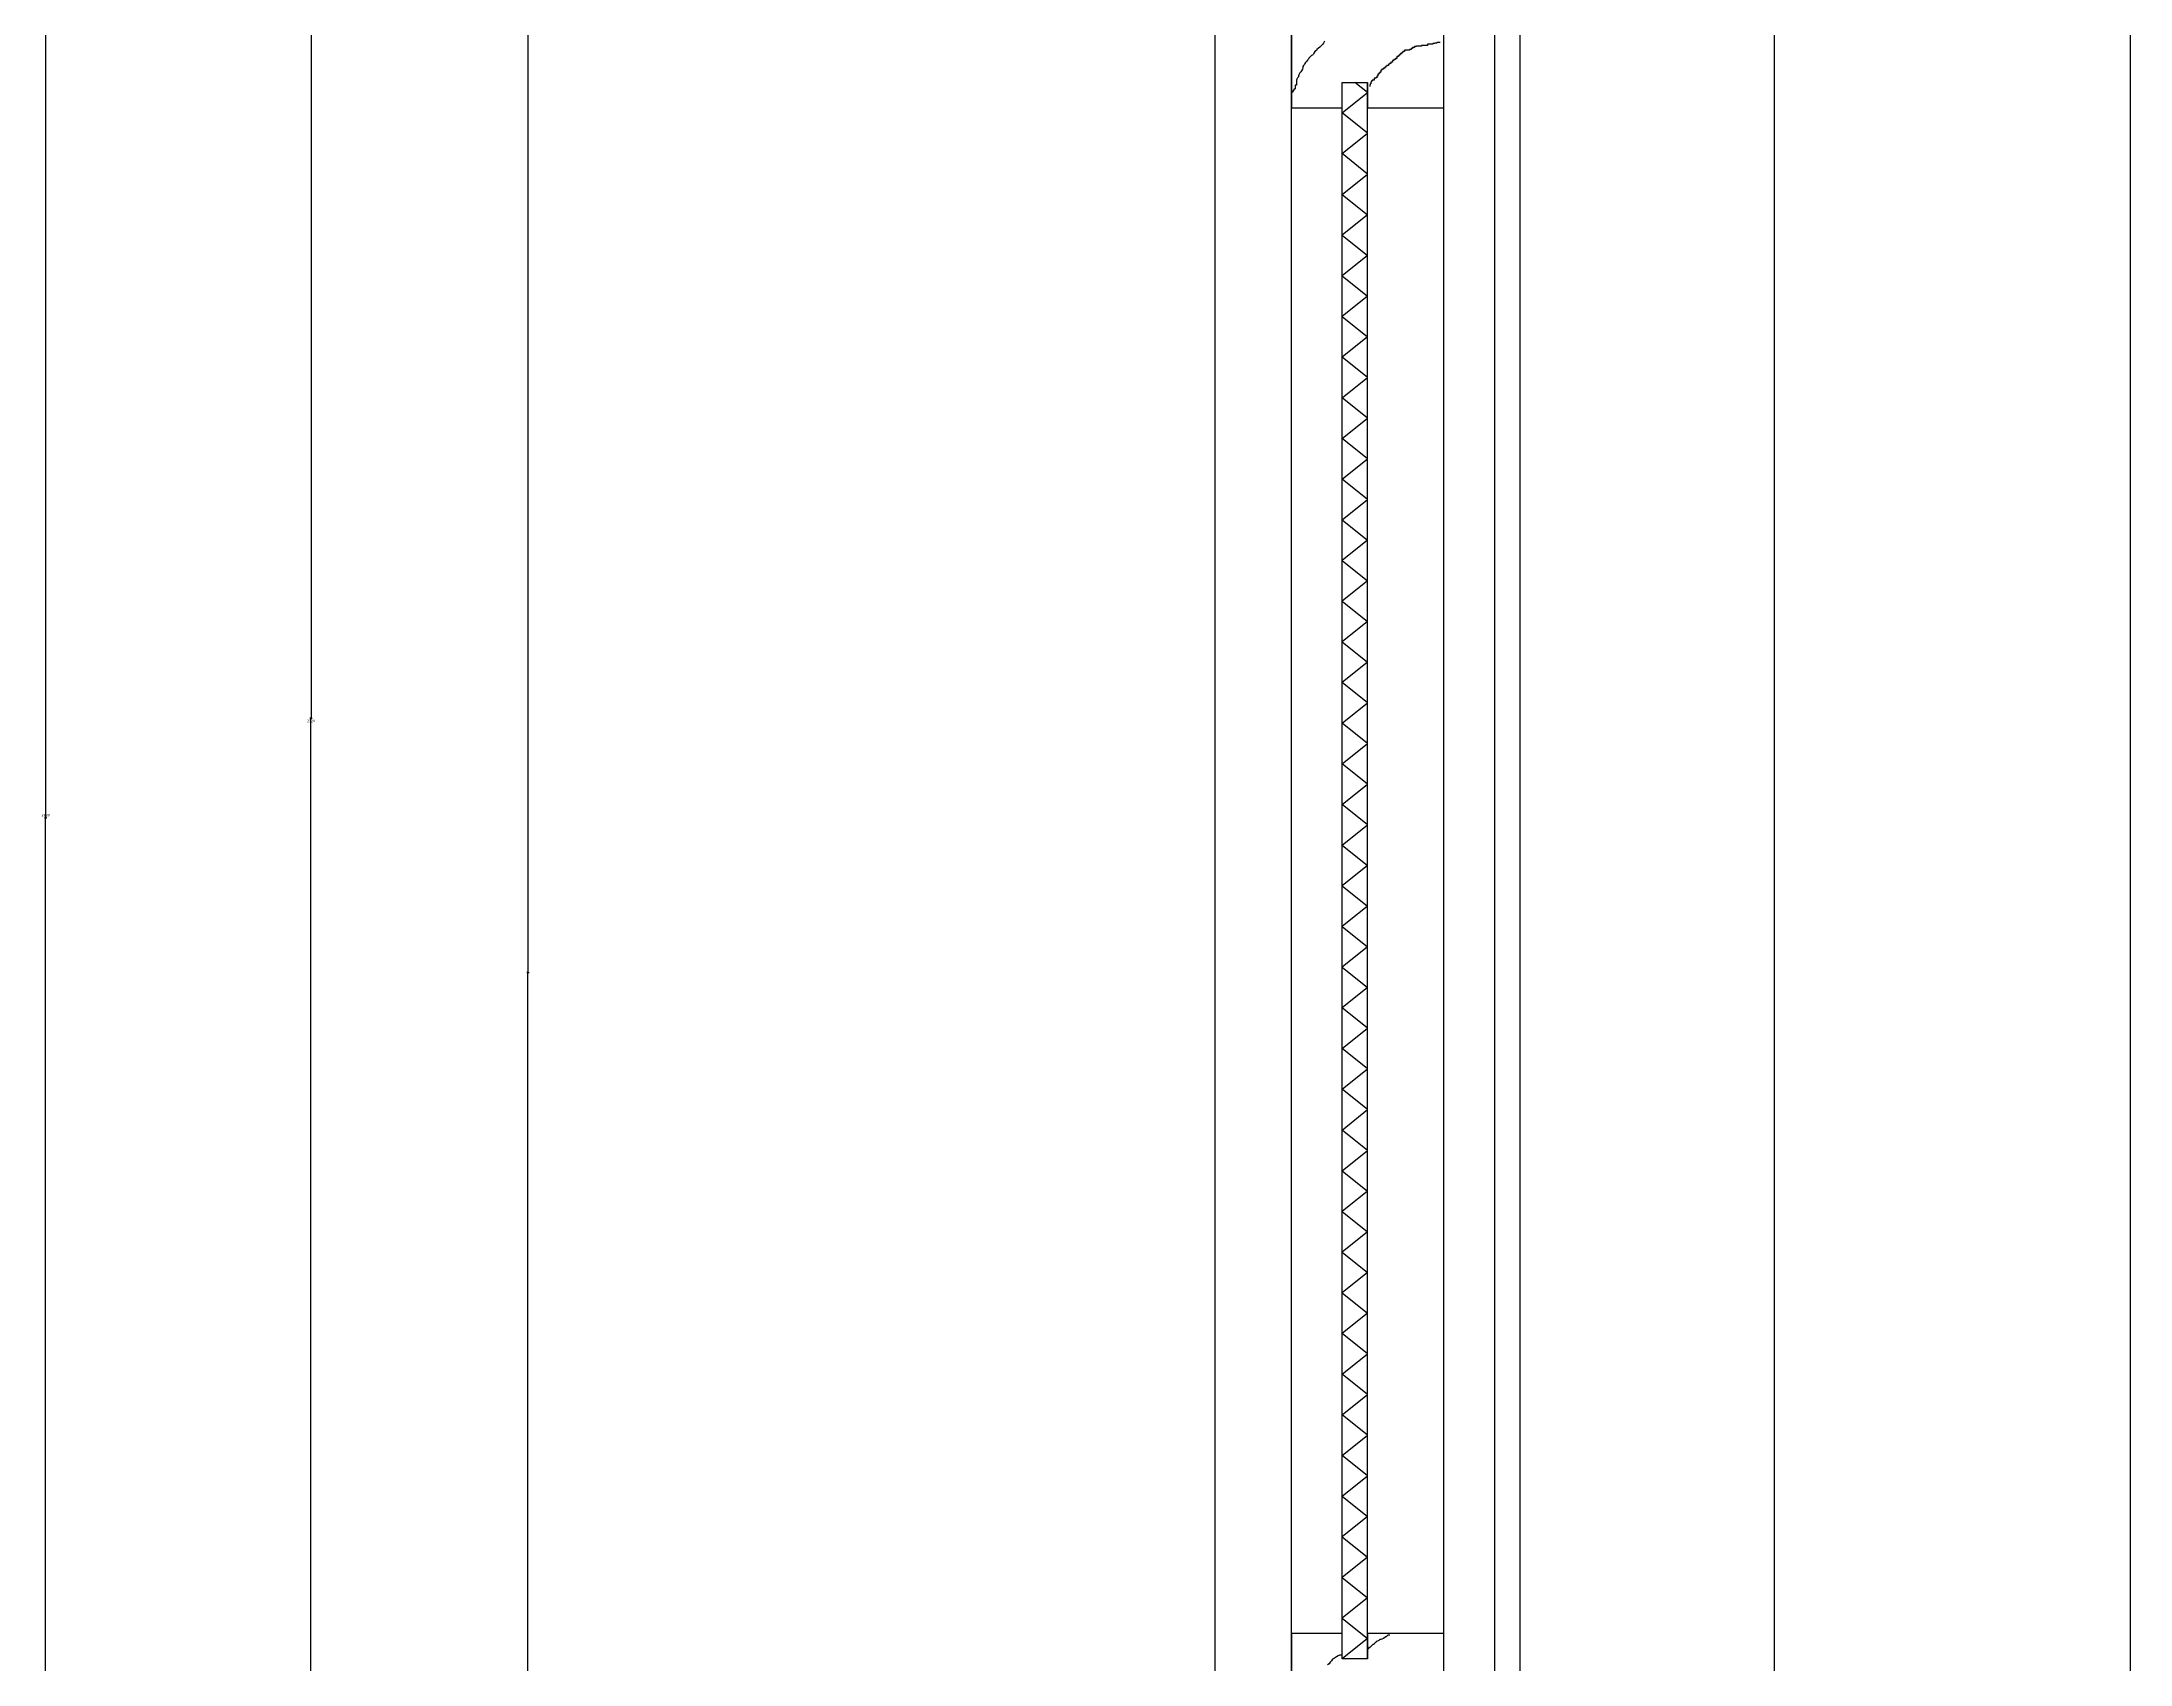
# Model space of a CAD drawing. Header units: metres. Extents: x 237 to 5358, y 156 to 7022.
# Drawn here: x 3638 to 4459, y 3365 to 4003 of the extents above; entities that cross this region are included whole.
import ezdxf

# ---------------------------------------------------------------- set-up
doc = ezdxf.new("R2010")
doc.units = ezdxf.units.M
for name, color, linetype in [('3', 3, 'Continuous'), ('4', 4, 'Continuous'), ('7', 7, 'Continuous'), ('BH', 3, 'Continuous'), ('DIM', 3, 'Continuous')]:
    doc.layers.add(name, color=color, linetype=linetype)
doc.dimstyles.get("Standard").update_dxf_attribs({"dimtxt": 2.5, "dimasz": 2.5, "dimexe": 1.25, "dimexo": 0.625, "dimtad": 1, "dimcen": 2.5, "dimazin": 3, "dimtfac": 1, "dimtmove": 0, "dimatfit": 3})

# ---------------------------------------------------------------- blocks, each defined once
blk = doc.blocks.new('BH2')
at = {"layer": 'BH'}
blk.add_lwpolyline([(0, 32), (5, 28), (0, 24), (5, 20), (0, 16), (5, 12), (0, 8), (5, 4), (0, 0)], dxfattribs=at)
blk = doc.blocks.new('*D1')
for p, q in [((3639.02, 6576.88), (3639.02, 3697.6)), ((3638.77, 3697.6), (3638.52, 3697.6)), ((3639.02, 818.32), (3639.02, 3697.6)), ((3639.02, 3697.6), (3639.02, 3697.6)), ((3639.27, 3697.6), (3639.52, 3697.6))]:
    blk.add_line(p, q)
at = {"layer": 'Defpoints'}
for p in [(3639.02, 6576.88), (3639.02, 3697.6), (3639.02, 818.32)]:
    blk.add_point(p, dxfattribs=at)
at = {"layer": 'DIM', "insert": (3639.02, 3698.725), "char_height": 1, "attachment_point": 5}
blk.add_mtext('2880', dxfattribs=at)
blk = doc.blocks.new('*D51')
for p, q in [((3828.77, 4656.87), (3828.77, 3636.87)), ((3828.52, 3636.87), (3828.27, 3636.87)), ((3828.77, 2616.88), (3828.77, 3636.87)), ((3828.77, 3636.87), (3828.77, 3636.87)), ((3829.02, 3636.87), (3829.27, 3636.87))]:
    blk.add_line(p, q)
at = {"layer": 'Defpoints'}
for p in [(3828.77, 4656.87), (3828.77, 3636.87), (3828.77, 2616.88)]:
    blk.add_point(p, dxfattribs=at)
at = {"layer": 'DIM', "insert": (3828.77, 3637.995), "char_height": 1, "attachment_point": 5}
blk.add_mtext('0', dxfattribs=at)
blk = doc.blocks.new('*D52')
for p, q in [((3743.42, 6056.88), (3743.42, 3736.88)), ((3743.16, 3736.88), (3742.91, 3736.88)), ((3743.41, 1416.88), (3743.41, 3736.88)), ((3743.42, 3736.88), (3743.41, 3736.88)), ((3743.67, 3736.88), (3743.92, 3736.88))]:
    blk.add_line(p, q)
at = {"layer": 'Defpoints'}
for p in [(3743.42, 6056.88), (3743.42, 3736.88), (3743.41, 1416.88)]:
    blk.add_point(p, dxfattribs=at)
at = {"layer": 'DIM', "insert": (3743.415, 3735.755), "char_height": 1, "attachment_point": 5}
blk.add_mtext('2320', dxfattribs=at)

msp = doc.modelspace()

# ---------------------------------------------------------------- linework, layer by layer
at = {"layer": '3'}
msp.add_line((4189.08, 1466.88), (4189.08, 4616.87), dxfattribs=at)
at = {"layer": '4'}
for p, q in [((4099.08, 1366.88), (4099.08, 4716.87)), ((4319.08, 1216.88), (4319.08, 4656.87)), ((4129.08, 1446.88), (4129.08, 4636.87)), ((4209.08, 1446.88), (4209.08, 4636.87))]:
    msp.add_line(p, q, dxfattribs=at)
msp.add_lwpolyline([(4459.08, 6056.88), (4459.08, 2941.04), (4459.08, 1416.88)], dxfattribs=at)
for points in [[(4189.08, 4016.87), (4159.08, 4016.87), (4159.08, 4006.87), (4149.08, 4006.87), (4149.08, 4016.87), (4129.08, 4016.87), (4129.08, 3976.87), (4149.08, 3976.87), (4149.08, 3986.87), (4159.08, 3986.87), (4159.08, 3976.87), (4189.08, 3976.87)], [(4189.08, 3376.87), (4159.08, 3376.87), (4159.08, 3366.87), (4149.08, 3366.87), (4149.08, 3376.87), (4129.08, 3376.87), (4129.08, 3336.87), (4149.08, 3336.87), (4149.08, 3346.87), (4159.08, 3346.87), (4159.08, 3336.87), (4189.08, 3336.87)]]:
    msp.add_lwpolyline(points, close=True, dxfattribs=at)
at = {"layer": '7'}
for p, q in [((4219.08, 1426.88), (4219.08, 4656.87)), ((4149.08, 3366.87), (4149.08, 3986.87)), ((4159.08, 3366.87), (4159.08, 3986.87))]:
    msp.add_line(p, q, dxfattribs=at)
at = {"layer": 'BH'}
for p, q in [((4140.93, 4001.39), (4140.34, 4000.8)), ((4141.33, 4001.79), (4140.93, 4001.39)), ((4141.73, 4002.38), (4141.33, 4001.79)), ((4142.12, 4003.17), (4141.73, 4002.38)), ((4178.33, 4001.2), (4178.33, 4001)), ((4180.31, 4001.2), (4178.33, 4001.2)), ((4180.31, 4001.39), (4180.31, 4001.2)), ((4182.69, 4001.39), (4180.31, 4001.39)), ((4182.69, 4001.99), (4182.69, 4001.39)), ((4184.67, 4001.99), (4182.69, 4001.99)), ((4184.67, 4002.19), (4184.67, 4001.99)), ((4185.46, 4002.19), (4184.67, 4002.19)), ((4185.46, 4002.38), (4185.46, 4002.19)), ((4186.25, 4002.38), (4185.46, 4002.38)), ((4186.25, 4002.58), (4186.25, 4002.38)), ((4187.64, 4002.58), (4186.25, 4002.58)), ((4133.81, 3993.48), (4133.61, 3993.09)), ((4133.61, 3993.09), (4133.61, 3992.69)), ((4134.21, 3993.88), (4133.81, 3993.48)), ((4134.4, 3994.28), (4134.21, 3993.88)), ((4134.6, 3994.67), (4134.4, 3994.28)), ((4135.2, 3995.26), (4134.6, 3994.67)), ((4135.39, 3995.66), (4135.2, 3995.26)), ((4135.79, 3996.06), (4135.39, 3995.66)), ((4135.99, 3996.45), (4135.79, 3996.06)), ((4136.38, 3996.85), (4135.99, 3996.45)), ((4136.98, 3997.44), (4136.38, 3996.85)), ((4137.37, 3997.64), (4136.98, 3997.44)), ((4137.77, 3998.03), (4137.37, 3997.64)), ((4137.97, 3998.43), (4137.77, 3998.03)), ((4138.36, 3999.02), (4137.97, 3998.43)), ((4138.96, 3999.42), (4138.36, 3999.02)), ((4139.15, 3999.81), (4138.96, 3999.42)), ((4139.75, 4000.41), (4139.15, 3999.81)), ((4140.34, 4000.8), (4139.75, 4000.41)), ((4165.87, 3992.89), (4165.87, 3992.5)), ((4166.26, 3992.89), (4165.87, 3992.89)), ((4166.26, 3993.29), (4166.26, 3992.89)), ((4166.66, 3993.29), (4166.26, 3993.29)), ((4166.66, 3993.48), (4166.66, 3993.29)), ((4167.25, 3993.48), (4166.66, 3993.48)), ((4167.25, 3994.08), (4167.25, 3993.48)), ((4167.65, 3994.08), (4167.25, 3994.08)), ((4167.65, 3994.28), (4167.65, 3994.08)), ((4168.24, 3994.28), (4167.65, 3994.28)), ((4168.24, 3994.87), (4168.24, 3994.28)), ((4168.84, 3994.87), (4168.24, 3994.87)), ((4168.84, 3995.46), (4168.84, 3994.87)), ((4169.43, 3995.46), (4168.84, 3995.46)), ((4169.43, 3995.86), (4169.43, 3995.46)), ((4170.02, 3995.86), (4169.43, 3995.86)), ((4170.02, 3996.25), (4170.02, 3995.86)), ((4170.62, 3996.25), (4170.02, 3996.25)), ((4170.62, 3997.04), (4170.62, 3996.25)), ((4171.21, 3997.04), (4170.62, 3997.04)), ((4171.21, 3997.44), (4171.21, 3997.04)), ((4171.61, 3997.44), (4171.21, 3997.44)), ((4171.61, 3997.84), (4171.61, 3997.44)), ((4172, 3997.84), (4171.61, 3997.84)), ((4172, 3998.23), (4172, 3997.84)), ((4172.6, 3998.23), (4172, 3998.23)), ((4172.6, 3998.63), (4172.6, 3998.23)), ((4172.99, 3998.63), (4172.6, 3998.63)), ((4172.99, 3999.02), (4172.99, 3998.63)), ((4173.59, 3999.02), (4172.99, 3999.02)), ((4173.59, 3999.62), (4173.59, 3999.02)), ((4175.56, 3999.62), (4173.59, 3999.62)), ((4175.56, 3999.81), (4175.56, 3999.62)), ((4176.16, 3999.81), (4175.56, 3999.81)), ((4176.16, 4000.21), (4176.16, 3999.81)), ((4176.75, 4000.21), (4176.16, 4000.21)), ((4176.75, 4000.6), (4176.75, 4000.21)), ((4177.54, 4000.6), (4176.75, 4000.6)), ((4177.54, 4001), (4177.54, 4000.6)), ((4178.33, 4001), (4177.54, 4001)), ((4130.64, 3985.77), (4130.64, 3984.39)), ((4131.04, 3985.77), (4130.64, 3985.77)), ((4131.24, 3988.14), (4131.04, 3987.75)), ((4131.04, 3987.75), (4131.04, 3985.77)), ((4131.44, 3988.74), (4131.24, 3988.14)), ((4131.83, 3989.13), (4131.44, 3988.74)), ((4132.03, 3989.92), (4131.83, 3989.53)), ((4131.83, 3989.53), (4131.83, 3989.13)), ((4132.42, 3990.72), (4132.03, 3989.92)), ((4132.82, 3991.11), (4132.42, 3990.72)), ((4133.02, 3991.51), (4132.82, 3991.11)), ((4133.41, 3992.1), (4133.02, 3991.51)), ((4133.61, 3992.69), (4133.41, 3992.1)), ((4159.93, 3985.97), (4159.93, 3985.38)), ((4160.13, 3985.97), (4159.93, 3985.97)), ((4159.93, 3985.38), (4160.13, 3985.38)), ((4160.13, 3986.36), (4160.13, 3985.97)), ((4160.33, 3986.36), (4160.13, 3986.36)), ((4160.33, 3986.96), (4160.33, 3986.36)), ((4160.52, 3986.96), (4160.33, 3986.96)), ((4160.52, 3987.35), (4160.52, 3986.96)), ((4160.92, 3987.35), (4160.52, 3987.35)), ((4160.92, 3987.75), (4160.92, 3987.35)), ((4161.71, 3987.75), (4160.92, 3987.75)), ((4161.71, 3988.54), (4161.71, 3987.75)), ((4162.31, 3988.54), (4161.71, 3988.54)), ((4162.31, 3988.74), (4162.31, 3988.54)), ((4162.7, 3988.74), (4162.31, 3988.74)), ((4162.7, 3989.33), (4162.7, 3988.74)), ((4163.1, 3989.33), (4162.7, 3989.33)), ((4163.1, 3990.12), (4163.1, 3989.33)), ((4163.49, 3990.12), (4163.1, 3990.12)), ((4163.89, 3990.52), (4163.49, 3990.52)), ((4163.49, 3990.52), (4163.49, 3990.12)), ((4163.89, 3990.91), (4163.89, 3990.52)), ((4164.28, 3990.91), (4163.89, 3990.91)), ((4164.28, 3991.7), (4164.28, 3990.91)), ((4164.68, 3991.7), (4164.28, 3991.7)), ((4164.68, 3992.1), (4164.68, 3991.7)), ((4165.27, 3992.1), (4164.68, 3992.1)), ((4165.27, 3992.5), (4165.27, 3992.1)), ((4165.87, 3992.5), (4165.27, 3992.5)), ((4129.26, 3983), (4129.06, 3982.8)), ((4129.06, 3982.8), (4129.06, 3981.62)), ((4129.65, 3983), (4129.26, 3983)), ((4129.65, 3983.6), (4129.65, 3983)), ((4129.85, 3983.6), (4129.65, 3983.6)), ((4130.05, 3983.99), (4129.85, 3983.6)), ((4130.05, 3984.19), (4130.05, 3983.99)), ((4130.25, 3984.19), (4130.05, 3984.19)), ((4130.64, 3984.39), (4130.25, 3984.19)), ((4159.34, 3370.89), (4159.34, 3370.69)), ((4159.54, 3370.89), (4159.34, 3370.89)), ((4159.54, 3371.29), (4159.54, 3370.89)), ((4159.93, 3371.29), (4159.54, 3371.29)), ((4160.33, 3371.68), (4159.93, 3371.29)), ((4160.72, 3372.08), (4160.33, 3371.68)), ((4161.12, 3372.47), (4160.72, 3372.08)), ((4161.51, 3372.47), (4161.12, 3372.47)), ((4161.91, 3373.07), (4161.51, 3372.67)), ((4161.51, 3372.67), (4161.51, 3372.47)), ((4162.31, 3373.26), (4161.91, 3373.07)), ((4162.5, 3373.66), (4162.31, 3373.26)), ((4162.9, 3373.86), (4162.5, 3373.66)), ((4163.49, 3374.05), (4162.9, 3373.86)), ((4163.89, 3374.45), (4163.49, 3374.05)), ((4164.28, 3374.45), (4163.89, 3374.45)), ((4164.68, 3374.65), (4164.28, 3374.45)), ((4165.27, 3374.85), (4164.68, 3374.65)), ((4165.87, 3375.24), (4165.27, 3374.85)), ((4166.46, 3375.64), (4165.87, 3375.24)), ((4167.06, 3376.23), (4166.46, 3375.64)), ((4167.85, 3376.23), (4167.06, 3376.23)), ((4143.9, 3364.96), (4143.31, 3364.56)), ((4144.3, 3365.55), (4143.9, 3364.96)), ((4144.89, 3366.14), (4144.3, 3365.55)), ((4145.29, 3366.74), (4144.89, 3366.14)), ((4146.08, 3367.13), (4145.29, 3366.74)), ((4146.87, 3367.73), (4146.08, 3367.13)), ((4147.46, 3368.12), (4146.87, 3367.73)), ((4148.06, 3368.32), (4147.46, 3368.12)), ((4148.65, 3368.32), (4148.06, 3368.32))]:
    msp.add_line(p, q, dxfattribs=at)
for points in [[(4149.08, 3942.87), (4159.08, 3950.87), (4149.08, 3958.87), (4159.08, 3966.87), (4149.08, 3974.87), (4159.08, 3982.87), (4154.08, 3986.87)], [(4149.08, 3366.87), (4149.08, 3366.87)]]:
    msp.add_lwpolyline(points, dxfattribs=at)

# ---------------------------------------------------------------- block references
at = {"layer": '3', "xscale": 2, "yscale": 2, "zscale": 2}
for p in [(4149.08, 3878.87), (4149.08, 3750.87), (4149.08, 3622.87), (4149.08, 3494.87), (4149.08, 3366.87)]:
    msp.add_blockref('BH2', p, dxfattribs=at)
at = {"layer": '3', "xscale": -2, "yscale": 2, "zscale": 2, "rotation": 180}
for p in [(4149.08, 3878.87), (4149.08, 3750.87), (4149.08, 3622.87), (4149.08, 3494.87)]:
    msp.add_blockref('BH2', p, dxfattribs=at)

# ---------------------------------------------------------------- dimensions: what is measured, and where the dimension line sits
at = {"layer": 'DIM'}
for base, p1, p2, text, picture, middle in [((3639.02, 3697.6), (3639.02, 6576.88), (3639.02, 818.32), '2880', '*D1', (3639.02, 3698.725)), ((3743.42, 3736.88), (3743.42, 6056.88), (3743.41, 1416.88), '2320', '*D52', (3743.415, 3735.755))]:
    dim = msp.add_linear_dim(base=base, p1=p1, p2=p2, text=text, dimstyle='Standard', dxfattribs=at)
    dim.commit()
    dim.dimension.update_dxf_attribs({"geometry": picture, "text_midpoint": middle})
dim = msp.add_linear_dim(base=(3828.77, 3636.87), p1=(3828.77, 4656.87), p2=(3828.77, 2616.88), dimstyle='Standard', dxfattribs=at)
dim.commit()
dim.dimension.update_dxf_attribs({"geometry": '*D51', "text_midpoint": (3828.77, 3637.995)})

doc.saveas('drawing.dxf')
